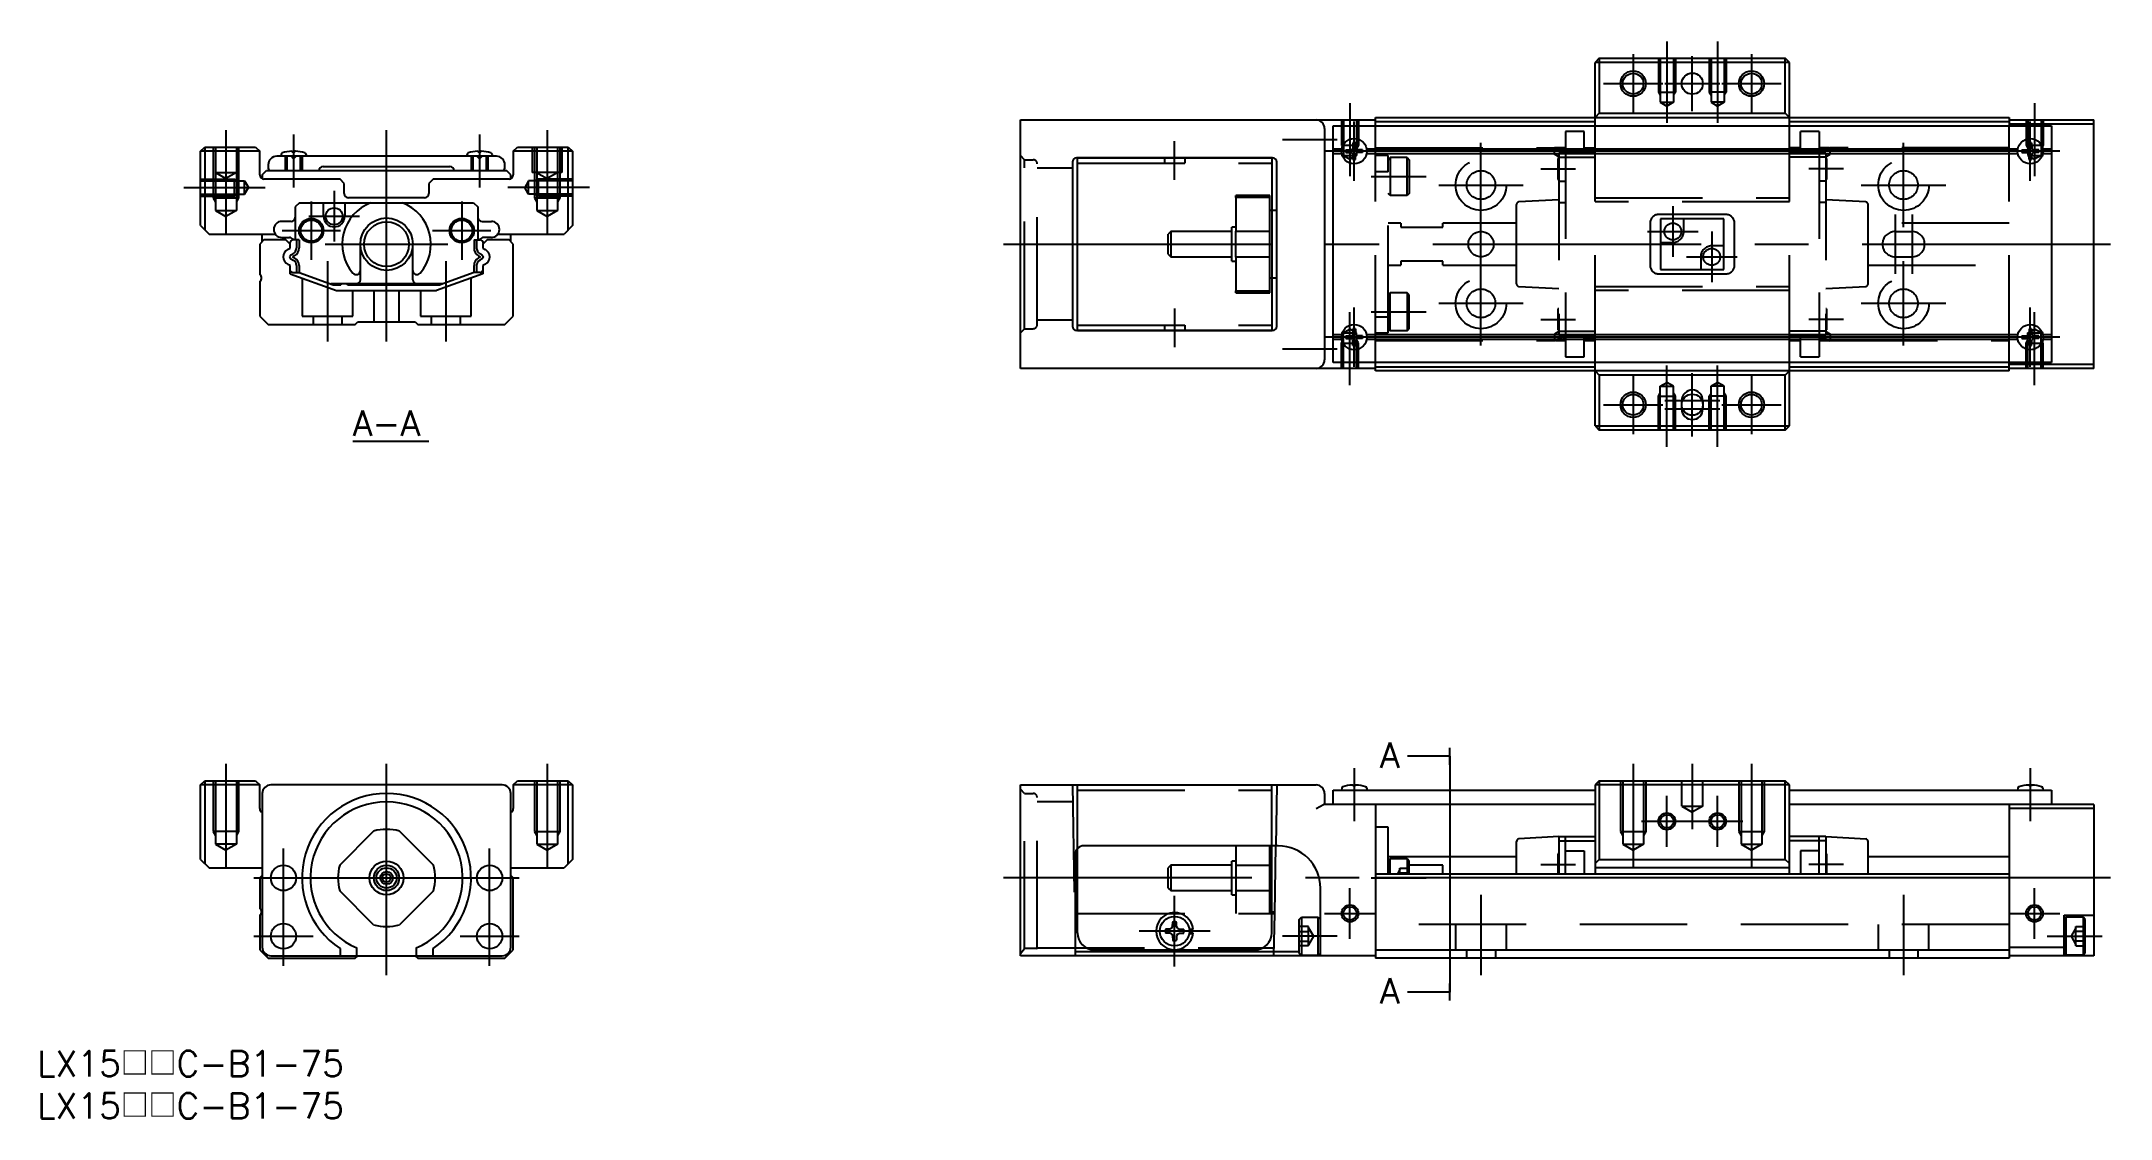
# Model space of a CAD drawing. Extents: x -41 to 204, y -28 to 99.
import ezdxf

# ---------------------------------------------------------------- set-up
doc = ezdxf.new("R2010")
doc.units = 0
doc.linetypes.add('CENTER', pattern=[50.8, 31.75, -6.35, 6.35, -6.35])
doc.linetypes.add('DASHED', pattern=[19.05, 12.7, -6.35])
doc.layers.get('0').update_dxf_attribs({"linetype": 'CONTINUOUS'})
doc.layers.add('CENTER', color=1, linetype='CENTER')
doc.styles.get("Standard").update_dxf_attribs({"font": 'txt.shx', "height": 3, "bigfont": 'bigfont.shx'})

# ---------------------------------------------------------------- blocks, each defined once
blk = doc.blocks.new('*U2')
at = {"color": 7, "linetype": 'CONTINUOUS'}
blk.add_line((-4, 51.7), (5, 51.7), dxfattribs=at)
at = {"color": 137, "linetype": 'CONTINUOUS'}
blk.add_text('A-A', height=3, dxfattribs=at).set_placement((-4, 52.3))

msp = doc.modelspace()

# ---------------------------------------------------------------- linework, layer by layer
at = {"color": 7, "linetype": 'CONTINUOUS'}
for p, q in [((143.5, 97), (143, 96.5)), ((166, 96.5), (143, 96.5)), ((143, 89), (143, 96.5)), ((143.5, 97), (165.5, 97)), ((143.5, 97), (143.5, 90.5)), ((165.5, 90.5), (165.5, 97)), ((166, 96.5), (165.5, 97)), ((166, 89), (166, 96.5)), ((75, 60.3), (75, 89.7)), ((75, 89.7), (117, 89.7)), ((111, 88.7), (111, 61.3)), ((112, 89), (197, 89)), ((112, 61), (112, 89)), ((117, 90), (192, 90)), ((117, 89), (117, 90)), ((117, 89.5), (143, 89.5)), ((143.5, 90.5), (143, 90)), ((143.5, 90.5), (165.5, 90.5)), ((166, 90), (165.5, 90.5)), ((166, 89.5), (192, 89.5)), ((192, 90), (192, 89)), ((192, 89.7), (202, 89.7)), ((202, 89.2), (192, 89.2)), ((197, 89), (197, 61)), ((202, 60.3), (202, 89.7)), ((-22, 86), (-21.5, 86.5)), ((-22, 77.2), (-22, 86)), ((-15, 86), (-22, 86)), ((-21.5, 86.5), (-21.5, 76.7)), ((-21.5, 86.5), (-15.5, 86.5)), ((-15.5, 86.5), (-15, 86)), ((-15, 83.2), (-15, 86)), ((-11.15, 85.89), (-11.16, 85.99)), ((-10.85, 85.89), (-11.15, 85.89)), ((-10.85, 85.89), (-10.84, 85.99)), ((10.85, 85.89), (10.84, 85.99)), ((11.15, 85.89), (10.85, 85.89)), ((11.15, 85.89), (11.16, 85.99)), ((15, 86), (15.5, 86.5)), ((15, 86), (15, 83.2)), ((22, 86), (15, 86)), ((15.5, 86.5), (21.5, 86.5)), ((21.5, 76.7), (21.5, 86.5)), ((21.5, 86.5), (22, 86)), ((22, 86), (22, 77.2)), ((112, 86.3), (113.03, 86.3)), ((113, 86), (112, 86)), ((113.03, 85.7), (112, 85.7)), ((113.51, 86.15), (114.16, 86.16)), ((113.51, 85.85), (114.16, 85.84)), ((114.35, 86.99), (114.34, 86.34)), ((114.65, 86.99), (114.66, 86.34)), ((115.49, 86.15), (114.84, 86.16)), ((115.49, 85.85), (114.84, 85.84)), ((115.97, 86.3), (193.03, 86.3)), ((193.03, 85.7), (115.97, 85.7)), ((193, 86), (116, 86)), ((193.51, 86.15), (194.16, 86.16)), ((193.51, 85.85), (194.16, 85.84)), ((194.35, 86.99), (194.34, 86.34)), ((194.65, 86.99), (194.66, 86.34)), ((195.49, 86.15), (194.84, 86.16)), ((195.49, 85.85), (194.84, 85.84)), ((195.97, 86.3), (197, 86.3)), ((197, 85.7), (195.97, 85.7)), ((197, 86), (196, 86)), ((-14.7, 83.2), (-14.2, 83.7)), ((-14.2, 83.7), (14.2, 83.7)), ((-14, 84.4), (-14, 84)), ((13, 85.4), (-13, 85.4)), ((-12.48, 85.62), (-12.5, 85.4)), ((-11, 85.1), (-11.3, 85.4)), ((-10.7, 85.4), (-11, 85.1)), ((-9.52, 85.62), (-9.5, 85.4)), ((-7.5, 84.2), (7.5, 84.2)), ((9.52, 85.62), (9.5, 85.4)), ((11, 85.1), (10.7, 85.4)), ((11.3, 85.4), (11, 85.1)), ((12.48, 85.62), (12.5, 85.4)), ((14, 84), (14, 84.4)), ((14.7, 83.2), (14.2, 83.7)), ((81.15, 84.7), (81.15, 65.3)), ((104.85, 85.2), (81.65, 85.2)), ((81.75, 64.8), (81.75, 85.2)), ((81.75, 85.2), (104.75, 85.2)), ((104.75, 85.2), (104.75, 64.8)), ((105.35, 65.3), (105.35, 84.7)), ((114.35, 85.01), (114.34, 85.66)), ((114.65, 85.01), (114.66, 85.66)), ((194.35, 85.01), (194.34, 85.66)), ((194.65, 85.01), (194.66, 85.66)), ((-14.7, 83.2), (-14.7, 82.74)), ((-5.5, 82.7), (-14.5, 82.7)), ((-5, 82.2), (-5.5, 82.7)), ((-5, 81), (-5, 82.2)), ((5.5, 82.7), (5, 82.2)), ((5, 82.2), (5, 81)), ((14.5, 82.7), (5.5, 82.7)), ((14.7, 82.74), (14.7, 83.2)), ((-10.3, 79.9), (-10.8, 79.4)), ((-10.8, 79.4), (-10.8, 75.5)), ((-10.3, 79.9), (10.3, 79.9)), ((-7.45, 78.3), (-7.45, 79.9)), ((-4.95, 79.9), (-4.95, 78.3)), ((4.5, 80.5), (-4.5, 80.5)), ((10.3, 79.9), (10.8, 79.4)), ((10.8, 79.4), (10.8, 75.5)), ((105.35, 79), (104.75, 79)), ((-22, 77.2), (-21, 76.2)), ((-21, 76.2), (-13.17, 76.2)), ((-14.7, 75.3), (-14.7, 76.2)), ((-11.3, 77.7), (-12.4, 77.7)), ((11.3, 77.7), (12.4, 77.7)), ((13.17, 76.2), (21, 76.2)), ((14.7, 75.3), (14.7, 76.2)), ((22, 77.2), (21, 76.2)), ((-14.5, 75.5), (-15, 75)), ((-15, 75), (-15, 71.4)), ((-11.9, 75.5), (-14.5, 75.5)), ((-12.4, 75.8), (-11.5, 75.8)), ((-11.4, 75), (-11.9, 75.5)), ((-11.7, 74.37), (-11.4, 74.54)), ((-11.29, 73.74), (-11.47, 73.5)), ((-11.47, 73.5), (-11.32, 73.28)), ((-11.45, 75.1), (-11.45, 75.05)), ((-11.4, 74.54), (-11.4, 75)), ((-11.05, 73.88), (-11.29, 73.74)), ((-10.9, 73.62), (-11.11, 73.5)), ((-11.11, 73.5), (-10.88, 73.37)), ((-10.35, 75.5), (-11.05, 75.5)), ((-10.65, 75.5), (-10.65, 74.57)), ((-10.35, 75.5), (-10.35, 74.57)), ((-3.1, 70.8), (-3.1, 75)), ((3.1, 70.8), (3.1, 75)), ((10.35, 75.5), (10.35, 74.57)), ((10.35, 75.5), (11.05, 75.5)), ((10.65, 75.5), (10.65, 74.57)), ((11.11, 73.5), (10.88, 73.37)), ((10.9, 73.62), (11.11, 73.5)), ((11.05, 73.88), (11.29, 73.74)), ((11.29, 73.74), (11.47, 73.5)), ((11.47, 73.5), (11.32, 73.28)), ((11.9, 75.5), (11.4, 75)), ((11.4, 75), (11.4, 74.54)), ((11.4, 74.54), (11.66, 74.39)), ((11.45, 75.1), (11.45, 75.05)), ((12.4, 75.8), (11.5, 75.8)), ((14.5, 75.5), (11.9, 75.5)), ((15, 75), (14.5, 75.5)), ((15, 66.5), (15, 75)), ((-11.4, 72.46), (-11.66, 72.61)), ((-11.4, 71.5), (-11.4, 72.46)), ((-11.4, 71.5), (-5.91, 69.5)), ((-11.32, 73.28), (-11.03, 73.11)), ((-11.05, 71.66), (-10.35, 71.66)), ((-10.65, 72.46), (-10.65, 71.66)), ((-10.35, 72.46), (-10.35, 71.66)), ((-10.35, 71.66), (-6.33, 70.2)), ((11.4, 71.5), (5.91, 69.5)), ((10.35, 71.66), (6.33, 70.2)), ((10.35, 71.66), (10.35, 72.46)), ((11.05, 71.66), (10.35, 71.66)), ((10.65, 72.46), (10.65, 71.66)), ((11.32, 73.28), (11.03, 73.11)), ((11.7, 72.63), (11.4, 72.46)), ((11.4, 72.46), (11.4, 71.5)), ((-15, 70.6), (-15, 66.5)), ((6.6, 70.3), (-6.6, 70.3)), ((-6.33, 70.2), (-5.4, 70.2)), ((-5.91, 69.5), (5.91, 69.5)), ((-4.6, 70.2), (6.33, 70.2)), ((104.75, 71), (105.35, 71)), ((-15, 66.5), (-14, 65.5)), ((14, 65.5), (15, 66.5)), ((-14, 65.5), (-3.7, 65.5)), ((-3.7, 65.5), (-3.4, 65.8)), ((-3.4, 65.8), (3.4, 65.8)), ((3.4, 65.8), (3.7, 65.5)), ((3.7, 65.5), (14, 65.5)), ((104.85, 64.8), (81.65, 64.8)), ((81.75, 64.8), (104.75, 64.8)), ((112, 64.3), (113.03, 64.3)), ((113, 64), (112, 64)), ((113.03, 63.7), (112, 63.7)), ((113.51, 64.15), (114.16, 64.16)), ((113.51, 63.85), (114.16, 63.84)), ((114.35, 64.99), (114.34, 64.34)), ((114.35, 63.01), (114.34, 63.66)), ((114.65, 64.99), (114.66, 64.34)), ((114.65, 63.01), (114.66, 63.66)), ((115.49, 64.15), (114.84, 64.16)), ((115.49, 63.85), (114.84, 63.84)), ((115.97, 64.3), (193.03, 64.3)), ((193.03, 63.7), (115.97, 63.7)), ((193, 64), (116, 64)), ((193.51, 64.15), (194.16, 64.16)), ((193.51, 63.85), (194.16, 63.84)), ((194.35, 64.99), (194.34, 64.34)), ((194.35, 63.01), (194.34, 63.66)), ((194.65, 64.99), (194.66, 64.34)), ((194.65, 63.01), (194.66, 63.66)), ((195.49, 64.15), (194.84, 64.16)), ((195.49, 63.85), (194.84, 63.84)), ((195.97, 64.3), (197, 64.3)), ((197, 63.7), (195.97, 63.7)), ((197, 64), (196, 64)), ((117, 60.3), (75, 60.3)), ((197, 61), (112, 61)), ((117, 60), (117, 61)), ((117, 60.5), (143, 60.5)), ((192, 60), (117, 60)), ((143, 53.5), (143, 61)), ((143, 60), (143.5, 59.5)), ((165.5, 59.5), (143.5, 59.5)), ((143.5, 59.5), (143.5, 53)), ((165.5, 59.5), (166, 60)), ((165.5, 53), (165.5, 59.5)), ((166, 53.5), (166, 61)), ((166, 60.5), (192, 60.5)), ((192, 60), (192, 61)), ((192, 60.8), (202, 60.8)), ((202, 60.3), (192, 60.3)), ((153.25, 55.5), (153.25, 56.5)), ((155.75, 56.5), (155.75, 55.5)), ((143, 53.5), (166, 53.5)), ((143, 53.5), (143.5, 53)), ((165.5, 53), (143.5, 53)), ((165.5, 53), (166, 53.5)), ((-22, 11), (-21.5, 11.5)), ((-22, 2.2), (-22, 11)), ((-15, 11), (-22, 11)), ((-21.5, 11.5), (-21.5, 1.7)), ((-21.5, 11.5), (-15.5, 11.5)), ((-15.5, 11.5), (-15, 11)), ((-15, 8.2), (-15, 11)), ((-14.7, 10), (-14.7, -8.2)), ((13.7, 11), (-13.7, 11)), ((14.7, -8.2), (14.7, 10)), ((15, 11), (15.5, 11.5)), ((22, 11), (15, 11)), ((15, 11), (15, 8.2)), ((15.5, 11.5), (21.5, 11.5)), ((21.5, 1.7), (21.5, 11.5)), ((21.5, 11.5), (22, 11)), ((22, 11), (22, 2.2)), ((75, 11), (110, 11)), ((75, -9.2), (75, 11)), ((111, 10), (111, 8.7)), ((112, 10.4), (143, 10.4)), ((112, 8.7), (112, 10.4)), ((113.02, 10.62), (113, 10.4)), ((114.35, 10.89), (114.34, 10.99)), ((114.65, 10.89), (114.35, 10.89)), ((114.65, 10.89), (114.66, 10.99)), ((115.98, 10.62), (116, 10.4)), ((143.5, 11.5), (143, 11)), ((166, 11), (143, 11)), ((143, 11), (143, 0.5)), ((143.5, 11.5), (165.5, 11.5)), ((143.5, 11.5), (143.5, 2.2)), ((165.5, 2.2), (165.5, 11.5)), ((166, 11), (165.5, 11.5)), ((166, 0.5), (166, 11)), ((166, 10.4), (197, 10.4)), ((193.02, 10.62), (193, 10.4)), ((194.35, 10.89), (194.34, 10.99)), ((194.65, 10.89), (194.35, 10.89)), ((194.65, 10.89), (194.66, 10.99)), ((195.98, 10.62), (196, 10.4)), ((197, 10.4), (197, 8.7)), ((110, 8.2), (110.87, 8.7)), ((143, 8.7), (110.87, 8.7)), ((117, 8.7), (117, -9.5)), ((202, 8.7), (166, 8.7)), ((192, 8.7), (192, -9.5)), ((202, 8.2), (192, 8.2)), ((202, 8.7), (202, -9.2)), ((-5.54, 1.53), (-1.53, 5.54)), ((1.53, 5.54), (5.54, 1.53)), ((118.5, 6), (117, 6)), ((118.5, 0.5), (118.5, 6)), ((138.7, 4.9), (133.98, 4.62)), ((138.7, 4.9), (138.7, 0.5)), ((138.7, 4.9), (143, 4.9)), ((139.5, 0.5), (139.5, 4.9)), ((170.3, 4.9), (166, 4.9)), ((169.5, 0.5), (169.5, 4.9)), ((170.3, 4.9), (175.02, 4.62)), ((170.3, 4.9), (170.3, 0.5)), ((81.5, 2.8), (81.5, -9.2)), ((81.75, -6.5), (81.75, 3.46)), ((105.5, 3.8), (82.5, 3.8)), ((104.75, -6.5), (104.75, 3.8)), ((105.09, -4.2), (105.23, 3.8)), ((133.7, 2.5), (118.5, 2.5)), ((133.7, 0.5), (133.7, 4.32)), ((138.6, 2.85), (138.6, 0.5)), ((138.7, 2.85), (138.6, 2.85)), ((138.7, 4.4), (143, 4.4)), ((139.5, 3.2), (141.7, 3.2)), ((141.7, 3.2), (141.7, 0.5)), ((170.3, 4.4), (166, 4.4)), ((167.3, 3.2), (167.3, 0.5)), ((169.5, 3.2), (167.3, 3.2)), ((170.4, 2.85), (170.3, 2.85)), ((170.4, 2.85), (170.4, 0.5)), ((175.3, 0.5), (175.3, 4.32)), ((192, 2.5), (175.3, 2.5)), ((-22, 2.2), (-21, 1.2)), ((-21, 1.2), (-14.7, 1.2)), ((-14.7, 0.3), (-15, 0)), ((-15, 0), (-15, -3.6)), ((14.7, 1.2), (21, 1.2)), ((15, 0), (14.7, 0.3)), ((15, -8.5), (15, 0)), ((22, 2.2), (21, 1.2)), ((117, 0.5), (192, 0.5)), ((192, 0), (117, 0)), ((118.75, 2.25), (118.5, 2)), ((118.75, 0.5), (118.75, 2.25)), ((120.75, 2.25), (118.75, 2.25)), ((120.75, 2.25), (120.75, 0.5)), ((121, 2), (120.75, 2.25)), ((121, 0.5), (121, 2)), ((125, 1.5), (121, 1.5)), ((125, 0.5), (125, 1.5)), ((143.5, 2.2), (143, 1.7)), ((166, 1.2), (143, 1.2)), ((143.5, 2.2), (165.5, 2.2)), ((166, 1.7), (165.5, 2.2)), ((-1.53, -5.54), (-5.54, -1.53)), ((5.54, -1.53), (1.53, -5.54)), ((110.5, -9.2), (110.5, -1.2)), ((-15, -4.4), (-15, -8.5)), ((81.5, -4.2), (81.75, -4.2)), ((104.75, -4), (105.09, -4)), ((104.75, -4.2), (105.09, -4.2)), ((108, -4.9), (108.25, -4.65)), ((108.25, -4.65), (108.25, -9.15)), ((108.25, -4.65), (110.25, -4.65)), ((110.25, -9.15), (110.25, -4.65)), ((110.25, -4.65), (110.5, -4.9)), ((198.5, -9.2), (198.5, -4.4)), ((198.5, -4.4), (202, -4.4)), ((198.75, -4.65), (198.5, -4.9)), ((198.75, -9.15), (198.75, -4.65)), ((200.75, -4.65), (198.75, -4.65)), ((200.75, -4.65), (200.75, -9.15)), ((201, -4.9), (200.75, -4.65)), ((92.68, -6.06), (92.17, -6.07)), ((92.68, -6.54), (92.17, -6.53)), ((92.91, -5.96), (92.68, -6.06)), ((92.91, -6.64), (92.68, -6.54)), ((92.91, -5.96), (93.01, -5.73)), ((92.91, -6.64), (93.01, -6.87)), ((93.01, -5.73), (93.02, -5.22)), ((93.01, -6.87), (93.02, -7.38)), ((93.49, -5.73), (93.48, -5.22)), ((93.49, -6.87), (93.48, -7.38)), ((93.59, -5.96), (93.49, -5.73)), ((93.59, -6.64), (93.49, -6.87)), ((93.59, -5.96), (93.82, -6.06)), ((93.59, -6.64), (93.82, -6.54)), ((93.82, -6.06), (94.33, -6.07)), ((93.82, -6.54), (94.33, -6.53)), ((95.43, -6.63), (94.97, -6.63)), ((95.44, -6.11), (94.99, -6.11)), ((95.44, -6.49), (94.99, -6.49)), ((108, -8.9), (108, -4.9)), ((201, -8.9), (201, -4.9)), ((-15, -8.5), (-14, -9.5)), ((-14, -9.5), (-3.7, -9.5)), ((-13.7, -9.2), (13.7, -9.2)), ((-5.5, -8.35), (-5.5, -9.2)), ((-3.7, -9.5), (-3.4, -9.2)), ((-3.5, -9.2), (-3.5, -8.29)), ((3.4, -9.2), (3.7, -9.5)), ((3.5, -8.29), (3.5, -9.2)), ((3.7, -9.5), (14, -9.5)), ((5.5, -9.2), (5.5, -8.35)), ((14, -9.5), (15, -8.5)), ((117, -9.2), (75, -9.2)), ((81.5, -8.72), (108, -8.72)), ((83.75, -8.5), (102.75, -8.5)), ((108.25, -9.15), (108, -8.9)), ((108.25, -9.15), (110.25, -9.15)), ((110.5, -8.9), (110.25, -9.15)), ((117, -8.5), (192, -8.5)), ((192, -9.5), (117, -9.5)), ((192, -8.2), (198.5, -8.2)), ((202, -9.2), (192, -9.2)), ((198.5, -8.9), (198.75, -9.15)), ((200.75, -9.15), (198.75, -9.15)), ((200.75, -9.15), (201, -8.9))]:
    msp.add_line(p, q, dxfattribs=at)
at = {"color": 3, "linetype": 'DASHED'}
for p, q in [((150.5, 97), (150.5, 93)), ((150.72, 97), (150.72, 91.8)), ((152.28, 97), (152.28, 91.8)), ((152.5, 97), (152.5, 93)), ((156.5, 97), (156.5, 93)), ((156.72, 97), (156.72, 91.8)), ((158.28, 97), (158.28, 91.8)), ((158.5, 97), (158.5, 93)), ((150.5, 93), (150.72, 92.63)), ((150.5, 93), (152.5, 93)), ((150.72, 91.8), (151.5, 91.35)), ((150.72, 91.8), (152.28, 91.8)), ((152.28, 91.8), (151.5, 91.35)), ((152.5, 93), (152.28, 92.63)), ((158.5, 93), (156.5, 93)), ((156.5, 93), (156.72, 92.63)), ((158.28, 91.8), (156.72, 91.8)), ((156.72, 91.8), (157.5, 91.35)), ((158.28, 91.8), (157.5, 91.35)), ((158.5, 93), (158.28, 92.63)), ((113, 89.7), (113, 86.7)), ((113.22, 89.7), (113.22, 85.5)), ((114.78, 89.7), (114.78, 85.5)), ((115, 89.7), (115, 86.7)), ((117, 61), (117, 89)), ((139.5, 88.35), (139.5, 61.65)), ((141.7, 88.35), (139.5, 88.35)), ((141.7, 85.8), (141.7, 88.35)), ((143, 61), (143, 89)), ((166, 61), (166, 89)), ((169.5, 88.35), (167.3, 88.35)), ((167.3, 85.8), (167.3, 88.35)), ((169.5, 88.35), (169.5, 61.65)), ((192, 61), (192, 89)), ((194, 89.7), (194, 86.7)), ((194.22, 89.7), (194.22, 85.5)), ((195.78, 89.7), (195.78, 85.5)), ((196, 89.7), (196, 86.7)), ((-20.5, 86.5), (-20.5, 80.5)), ((-20.25, 86.5), (-20.25, 83.5)), ((-20.23, 86.5), (-20.23, 79)), ((-17.77, 86.5), (-17.77, 79)), ((-17.75, 86.5), (-17.75, 83.5)), ((-17.5, 86.5), (-17.5, 80.5)), ((17.25, 86.5), (17.25, 83.5)), ((17.5, 86.5), (17.5, 80.5)), ((17.77, 86.5), (17.77, 79)), ((20.23, 86.5), (20.23, 79)), ((20.5, 86.5), (20.5, 80.5)), ((20.75, 86.5), (20.75, 83.5)), ((113, 86.7), (113.22, 86.33)), ((113, 86.7), (115, 86.7)), ((115, 86.7), (114.78, 86.33)), ((117, 86.4), (138.2, 86.4)), ((139.5, 85.8), (138.2, 86.45)), ((138.2, 85.65), (138.2, 86.45)), ((139.5, 86.4), (138.3, 86.4)), ((138.4, 86.4), (139.5, 86.12)), ((138.7, 85.8), (138.7, 64.2)), ((138.7, 85.8), (143, 85.8)), ((139.35, 86.4), (139.5, 86.36)), ((141.7, 86.4), (143, 86.4)), ((141.7, 86), (143, 86)), ((167.3, 86.4), (166, 86.4)), ((167.3, 86), (166, 86)), ((170.3, 85.8), (166, 85.8)), ((169.5, 85.8), (170.8, 86.45)), ((170.7, 86.4), (169.5, 86.4)), ((169.65, 86.4), (169.5, 86.36)), ((170.6, 86.4), (169.5, 86.12)), ((170.3, 85.8), (170.3, 64.2)), ((170.8, 85.65), (170.8, 86.45)), ((192, 86.4), (170.8, 86.4)), ((194, 86.7), (196, 86.7)), ((194, 86.7), (194.22, 86.33)), ((196, 86.7), (195.78, 86.33)), ((-20.25, 83.5), (-19, 82.78)), ((-20.25, 83.5), (-17.75, 83.5)), ((-17.75, 83.5), (-19, 82.78)), ((-12, 85.4), (-12, 83.7)), ((-11.78, 85.4), (-11.78, 83.7)), ((-10.22, 85.4), (-10.22, 83.7)), ((-10, 85.4), (-10, 83.7)), ((10, 85.4), (10, 83.7)), ((10.22, 85.4), (10.22, 83.7)), ((11.78, 85.4), (11.78, 83.7)), ((12, 85.4), (12, 83.7)), ((20.75, 83.5), (17.25, 83.5)), ((17.75, 83.5), (19, 82.78)), ((20.25, 83.5), (19, 82.78)), ((75.5, 85), (75, 85.5)), ((75.5, 65), (75.5, 85)), ((75.5, 85), (76.5, 85)), ((77, 65.5), (77, 84.5)), ((81.18, 84), (77, 84)), ((81.75, 84.6), (104.75, 84.6)), ((92.05, 85.2), (92.05, 84.6)), ((94.45, 85.2), (94.45, 84.6)), ((113.22, 85.5), (114, 85.05)), ((113.22, 85.5), (114.78, 85.5)), ((114.78, 85.5), (114, 85.05)), ((118.5, 85.5), (117, 85.5)), ((117, 83.62), (118.5, 83.62)), ((118.5, 64.5), (118.5, 85.5)), ((118.5, 85), (118.75, 85.25)), ((118.75, 85.25), (118.75, 80.75)), ((120.75, 85.25), (118.75, 85.25)), ((120.75, 80.75), (120.75, 85.25)), ((120.75, 85.25), (121, 85)), ((121, 85), (121, 81)), ((138.7, 85.35), (138.2, 85.65)), ((138.6, 85.15), (138.6, 82.65)), ((138.7, 85.15), (138.6, 85.15)), ((138.7, 85.3), (143, 85.3)), ((170.3, 85.3), (166, 85.3)), ((170.3, 85.35), (170.8, 85.65)), ((170.4, 85.15), (170.3, 85.15)), ((170.4, 85.15), (170.4, 82.65)), ((194.22, 85.5), (195, 85.05)), ((194.22, 85.5), (195.78, 85.5)), ((195.78, 85.5), (195, 85.05)), ((-22, 82.7), (-18, 82.7)), ((-22, 82.48), (-16.8, 82.48)), ((-22, 80.92), (-16.8, 80.92)), ((-18, 82.7), (-17.63, 82.48)), ((-18, 80.7), (-18, 82.7)), ((-18, 80.7), (-17.63, 80.92)), ((-16.8, 82.48), (-16.35, 81.7)), ((-16.8, 80.92), (-16.8, 82.48)), ((-16.8, 80.92), (-16.35, 81.7)), ((16.8, 82.48), (16.35, 81.7)), ((16.8, 80.92), (16.35, 81.7)), ((22, 82.48), (16.8, 82.48)), ((16.8, 80.92), (16.8, 82.48)), ((22, 80.92), (16.8, 80.92)), ((18, 82.7), (17.63, 82.48)), ((18, 80.7), (17.63, 80.92)), ((22, 82.7), (18, 82.7)), ((18, 80.7), (18, 82.7)), ((118.75, 80.75), (118.5, 81)), ((121, 81), (120.75, 80.75)), ((138.6, 82.65), (138.7, 82.65)), ((138.7, 82.45), (139.5, 82.45)), ((170.3, 82.45), (169.5, 82.45)), ((170.3, 82.65), (170.4, 82.65)), ((-22, 80.7), (-18, 80.7)), ((-20.5, 80.5), (-17.5, 80.5)), ((-20.5, 80.5), (-20.23, 80.03)), ((-20.23, 79), (-17.77, 79)), ((-20.23, 79), (-19, 78.29)), ((-17.77, 79), (-19, 78.29)), ((-17.5, 80.5), (-17.77, 80.03)), ((17.5, 80.5), (20.5, 80.5)), ((17.5, 80.5), (17.77, 80.03)), ((17.77, 79), (19, 78.29)), ((17.77, 79), (20.23, 79)), ((22, 80.7), (18, 80.7)), ((20.23, 79), (19, 78.29)), ((20.5, 80.5), (20.23, 80.03)), ((104.5, 80.75), (100.5, 80.75)), ((100.5, 80.54), (100.5, 80.75)), ((100.5, 80.54), (100.5, 76.53)), ((104.5, 80.54), (100.5, 80.54)), ((104.5, 80.54), (104.5, 80.75)), ((104.5, 76.53), (104.5, 80.54)), ((104.75, 79), (104.5, 79)), ((120.75, 80.75), (118.75, 80.75)), ((133.7, 70.3), (133.7, 79.7)), ((138.7, 80.25), (133.98, 80)), ((138.7, 79.95), (139.5, 79.95)), ((143, 80.5), (166, 80.5)), ((166, 80), (143, 80)), ((158.5, 78.5), (150.5, 78.5)), ((170.3, 79.95), (169.5, 79.95)), ((175.02, 80), (170.3, 80.25)), ((175.3, 70.3), (175.3, 79.7)), ((92.8, 76.5), (92.5, 76.2)), ((92.5, 73.8), (92.5, 76.2)), ((100, 76.5), (92.8, 76.5)), ((92.8, 76.5), (92.8, 73.5)), ((100.5, 77), (100, 77)), ((100, 73), (100, 77)), ((100.5, 76.53), (104.5, 76.53)), ((100.5, 73.47), (100.5, 76.53)), ((104.5, 73.47), (104.5, 76.53)), ((120, 77.5), (118.5, 77.5)), ((120, 77.5), (120, 77)), ((120, 77), (125, 77)), ((133.7, 77.5), (125, 77.5)), ((125, 77), (125, 77.5)), ((149.5, 77.5), (149.5, 72.5)), ((158.25, 78), (150.75, 78)), ((150.75, 78), (150.75, 72)), ((153.5, 76.5), (153.5, 78)), ((158.25, 72), (158.25, 78)), ((159.5, 72.5), (159.5, 77.5)), ((192, 77.5), (175.3, 77.5)), ((178.5, 76.5), (180.5, 76.5)), ((92.5, 73.8), (92.8, 73.5)), ((92.8, 73.5), (100, 73.5)), ((100.5, 73.47), (100.5, 69.46)), ((104.5, 73.47), (100.5, 73.47)), ((104.5, 69.46), (104.5, 73.47)), ((150.75, 75.2), (152.2, 75.2)), ((155.5, 73.5), (155.5, 72)), ((158.25, 74.8), (156.8, 74.8)), ((178.5, 73.5), (180.5, 73.5)), ((100, 73), (100.5, 73)), ((118.5, 72.5), (120, 72.5)), ((125, 73), (120, 73)), ((120, 73), (120, 72.5)), ((125, 72.5), (125, 73)), ((125, 72.5), (133.7, 72.5)), ((150.5, 71.5), (158.5, 71.5)), ((150.75, 72), (158.25, 72)), ((175.3, 72.5), (192, 72.5)), ((-10, 70.99), (-10, 66.5)), ((-4, 66.5), (-4, 69.5)), ((-1.5, 69.5), (-1.5, 65.8)), ((1.5, 65.8), (1.5, 69.5)), ((4, 69.5), (4, 66.5)), ((10, 66.5), (10, 70.99)), ((100.5, 69.46), (104.5, 69.46)), ((100.5, 69.25), (100.5, 69.46)), ((100.5, 69.25), (104.5, 69.25)), ((104.5, 71), (104.75, 71)), ((104.5, 69.25), (104.5, 69.46)), ((118.75, 69.25), (118.5, 69)), ((118.75, 64.75), (118.75, 69.25)), ((120.75, 69.25), (118.75, 69.25)), ((120.75, 69.25), (120.75, 64.75)), ((121, 69), (120.75, 69.25)), ((121, 65), (121, 69)), ((133.98, 70), (138.7, 69.75)), ((143, 70), (166, 70)), ((166, 69.5), (143, 69.5)), ((170.3, 69.75), (175.02, 70)), ((-10, 66.5), (-4, 66.5)), ((-8.7, 66.5), (-8.7, 65.5)), ((-5.3, 66.5), (-5.3, 65.5)), ((4, 66.5), (10, 66.5)), ((5.3, 66.5), (5.3, 65.5)), ((8.7, 66.5), (8.7, 65.5)), ((118.5, 66.38), (117, 66.38)), ((138.6, 67.35), (138.6, 64.85)), ((138.7, 67.35), (138.6, 67.35)), ((170.4, 67.35), (170.3, 67.35)), ((170.4, 67.35), (170.4, 64.85)), ((75.5, 65), (75, 64.5)), ((75.5, 65), (76.5, 65)), ((81.18, 66), (77, 66)), ((81.75, 65.4), (104.75, 65.4)), ((92.05, 65.4), (92.05, 64.8)), ((94.45, 65.4), (94.45, 64.8)), ((113, 63.3), (113.22, 63.67)), ((113.22, 64.5), (114, 64.95)), ((113.22, 60.3), (113.22, 64.5)), ((113.22, 64.5), (114.78, 64.5)), ((114.78, 64.5), (114, 64.95)), ((114.78, 60.3), (114.78, 64.5)), ((115, 63.3), (114.78, 63.67)), ((117, 64.5), (118.5, 64.5)), ((118.5, 65), (118.75, 64.75)), ((120.75, 64.75), (118.75, 64.75)), ((120.75, 64.75), (121, 65)), ((138.7, 64.65), (138.2, 64.35)), ((138.2, 64.35), (138.2, 63.55)), ((139.5, 64.2), (138.2, 63.55)), ((138.4, 63.6), (139.5, 63.87)), ((138.6, 64.85), (138.7, 64.85)), ((138.7, 64.7), (143, 64.7)), ((138.7, 64.2), (143, 64.2)), ((141.7, 61.65), (141.7, 64.2)), ((141.7, 64), (143, 64)), ((170.3, 64.7), (166, 64.7)), ((170.3, 64.2), (166, 64.2)), ((167.3, 64), (166, 64)), ((167.3, 61.65), (167.3, 64.2)), ((169.5, 64.2), (170.8, 63.55)), ((170.6, 63.6), (169.5, 63.87)), ((170.3, 64.85), (170.4, 64.85)), ((170.3, 64.65), (170.8, 64.35)), ((170.8, 64.35), (170.8, 63.55)), ((194, 63.3), (194.22, 63.67)), ((194.22, 64.5), (195, 64.95)), ((194.22, 60.3), (194.22, 64.5)), ((194.22, 64.5), (195.78, 64.5)), ((195.78, 64.5), (195, 64.95)), ((195.78, 60.3), (195.78, 64.5)), ((196, 63.3), (195.78, 63.67)), ((113, 60.3), (113, 63.3)), ((113, 63.3), (115, 63.3)), ((115, 60.3), (115, 63.3)), ((117, 63.6), (138.2, 63.6)), ((138.3, 63.6), (139.5, 63.6)), ((139.35, 63.6), (139.5, 63.64)), ((139.5, 61.65), (141.7, 61.65)), ((141.7, 63.6), (143, 63.6)), ((166, 63.6), (167.3, 63.6)), ((167.3, 61.65), (169.5, 61.65)), ((169.65, 63.6), (169.5, 63.64)), ((169.5, 63.6), (170.7, 63.6)), ((170.8, 63.6), (192, 63.6)), ((194, 63.3), (196, 63.3)), ((194, 60.3), (194, 63.3)), ((196, 60.3), (196, 63.3)), ((150.5, 57), (150.72, 57.37)), ((150.5, 57), (152.5, 57)), ((150.5, 53), (150.5, 57)), ((150.72, 58.2), (151.5, 58.65)), ((150.72, 53), (150.72, 58.2)), ((150.72, 58.2), (152.28, 58.2)), ((152.28, 58.2), (151.5, 58.65)), ((152.28, 53), (152.28, 58.2)), ((152.5, 57), (152.28, 57.37)), ((152.5, 53), (152.5, 57)), ((156.5, 57), (156.72, 57.37)), ((158.5, 57), (156.5, 57)), ((156.5, 53), (156.5, 57)), ((156.72, 58.2), (157.5, 58.65)), ((156.72, 53), (156.72, 58.2)), ((158.28, 58.2), (156.72, 58.2)), ((158.28, 58.2), (157.5, 58.65)), ((158.28, 53), (158.28, 58.2)), ((158.5, 57), (158.28, 57.37)), ((158.5, 53), (158.5, 57)), ((-20.5, 11.5), (-20.5, 5.5)), ((-20.23, 11.5), (-20.23, 4)), ((-17.77, 11.5), (-17.77, 4)), ((-17.5, 11.5), (-17.5, 5.5)), ((17.5, 11.5), (17.5, 5.5)), ((17.77, 11.5), (17.77, 4)), ((20.23, 11.5), (20.23, 4)), ((20.5, 11.5), (20.5, 5.5)), ((75.5, 10), (75, 10.5)), ((75.5, -8.35), (75.5, 10)), ((75.5, 10), (76.5, 10)), ((81.15, 11), (81.5, -9.2)), ((81.75, 3.46), (81.75, 11)), ((81.75, 10.4), (104.75, 10.4)), ((104.75, 3.8), (104.75, 11)), ((105.35, 11), (105.23, 3.8)), ((146, 11.5), (146, 5.5)), ((146.27, 11.5), (146.27, 4)), ((148.73, 11.5), (148.73, 4)), ((149, 11.5), (149, 5.5)), ((153.25, 8.5), (153.25, 11.5)), ((155.75, 8.5), (155.75, 11.5)), ((160, 11.5), (160, 5.5)), ((160.27, 11.5), (160.27, 4)), ((162.73, 11.5), (162.73, 4)), ((163, 11.5), (163, 5.5)), ((77, -8.29), (77, 9.5)), ((81.18, 9), (77, 9)), ((153.25, 8.5), (155.75, 8.5)), ((153.25, 8.5), (154.5, 7.78)), ((155.75, 8.5), (154.5, 7.78)), ((-17.5, 5.5), (-20.5, 5.5)), ((-20.5, 5.5), (-20.23, 5.03)), ((-17.5, 5.5), (-17.77, 5.03)), ((17.5, 5.5), (20.5, 5.5)), ((17.5, 5.5), (17.77, 5.03)), ((20.5, 5.5), (20.23, 5.03)), ((146, 5.5), (149, 5.5)), ((146, 5.5), (146.27, 5.03)), ((149, 5.5), (148.73, 5.03)), ((160, 5.5), (163, 5.5)), ((160, 5.5), (160.27, 5.03)), ((163, 5.5), (162.73, 5.03)), ((-17.77, 4), (-20.23, 4)), ((-20.23, 4), (-19, 3.29)), ((-17.77, 4), (-19, 3.29)), ((17.77, 4), (19, 3.29)), ((17.77, 4), (20.23, 4)), ((20.23, 4), (19, 3.29)), ((100.5, 3.8), (100.5, -4.2)), ((104.5, -4.2), (104.5, 3.8)), ((146.27, 4), (148.73, 4)), ((146.27, 4), (147.5, 3.29)), ((148.73, 4), (147.5, 3.29)), ((160.27, 4), (162.73, 4)), ((160.27, 4), (161.5, 3.29)), ((162.73, 4), (161.5, 3.29)), ((92.8, 1.5), (92.5, 1.2)), ((92.5, -1.2), (92.5, 1.2)), ((100, 1.5), (92.8, 1.5)), ((92.8, 1.5), (92.8, -1.5)), ((100, -2), (100, 2)), ((100.5, 2), (100, 2)), ((100.5, 1.53), (104.5, 1.53)), ((119.9, 1), (119.61, 0.5)), ((119.9, 0.5), (119.9, 1.15)), ((119.9, 1.15), (121, 1.15)), ((121, 0.58), (119.9, 0.58)), ((92.5, -1.2), (92.8, -1.5)), ((92.8, -1.5), (100, -1.5)), ((100, -2), (100.5, -2)), ((104.5, -1.53), (100.5, -1.53)), ((81.75, -4.2), (104.75, -4.2)), ((104.5, -4), (104.75, -4)), ((105, -9.2), (105.09, -4.2)), ((109.1, -5.75), (108, -5.75)), ((108, -6.32), (109.1, -6.32)), ((109.1, -8.05), (109.1, -5.75)), ((109.1, -5.9), (109.68, -6.9)), ((109.68, -6.9), (109.1, -7.9)), ((192, -5.5), (117, -5.5)), ((126.5, -5.5), (126.5, -8.5)), ((132.5, -8.5), (132.5, -5.5)), ((176.5, -5.5), (176.5, -8.5)), ((182.5, -8.5), (182.5, -5.5)), ((199.9, -5.9), (199.32, -6.9)), ((199.32, -6.9), (199.9, -7.9)), ((199.9, -5.75), (201, -5.75)), ((199.9, -8.05), (199.9, -5.75)), ((201, -6.32), (199.9, -6.32)), ((75, -8.94), (75.5, -8.35)), ((76.94, -8.35), (75.5, -8.35)), ((77, -8.29), (105.02, -8.29)), ((108, -7.48), (109.1, -7.48)), ((109.1, -8.05), (108, -8.05)), ((127.8, -8.5), (127.8, -9.5)), ((131.2, -8.5), (131.2, -9.5)), ((177.8, -8.5), (177.8, -9.5)), ((181.2, -8.5), (181.2, -9.5)), ((201, -7.48), (199.9, -7.48)), ((199.9, -8.05), (201, -8.05))]:
    msp.add_line(p, q, dxfattribs=at)
at = {"color": 7}
for points in [[(125.8, 14.4, 0), (120.8, 14.4, 0)], [(125.8, -13.5, 0), (120.8, -13.5, 0)]]:
    msp.add_polyline3d(points, dxfattribs=at)
at = {"color": 3, "linetype": 'CONTINUOUS'}
for centre, radius in [((147.5, 94), 1.5), ((161.5, 94), 1.5), ((147.5, 56), 1.5), ((161.5, 56), 1.5), ((151.5, 6.7), 1), ((157.5, 6.7), 1), ((114, -4.2), 1), ((195, -4.2), 1)]:
    msp.add_circle(centre, radius, dxfattribs=at)
at = {"color": 7, "linetype": 'CONTINUOUS'}
for centre, radius in [((147.5, 94), 1.23), ((154.5, 94), 1.25), ((161.5, 94), 1.23), ((114.5, 86), 1.5), ((194.5, 86), 1.5), ((-6.2, 78.3), 1), ((-8.9, 76.6), 1.45), ((-8.9, 76.6), 1.25), ((0, 75), 3.1), ((0, 75), 2.65), ((8.9, 76.6), 1.45), ((8.9, 76.6), 1.25), ((114.5, 64), 1.5), ((194.5, 64), 1.5), ((147.5, 56), 1.23), ((154.5, 56), 1.25), ((161.5, 56), 1.23), ((151.5, 6.7), 0.783), ((157.5, 6.7), 0.783), ((-12.2, 0), 1.5), ((0, 0), 2), ((0, 0), 1.5), ((0, 0), 1.2), ((0, 0), 0.75), ((0, 0), 0.5), ((12.2, 0), 1.5), ((93.25, -6.3), 1.75), ((114, -4.2), 0.783), ((195, -4.2), 0.783), ((-12.2, -6.9), 1.5), ((12.2, -6.9), 1.5)]:
    msp.add_circle(centre, radius, dxfattribs=at)
at = {"color": 3, "linetype": 'DASHED'}
for centre, radius in [((129.5, 82), 3), ((129.5, 82), 1.7), ((179.5, 82), 3), ((179.5, 82), 1.7), ((129.5, 75), 1.5), ((152.2, 76.5), 1), ((156.8, 73.5), 1), ((129.5, 68), 3), ((129.5, 68), 1.7), ((179.5, 68), 3), ((179.5, 68), 1.7)]:
    msp.add_circle(centre, radius, dxfattribs=at)
at = {"color": 7, "linetype": 'CONTINUOUS'}
for centre, radius, start, end in [((110, 88.7), 1, 0, 90), ((-12.28, 85.6), 0.2, 107.3366, 175), ((-11, 81.5), 4.5, 92.7245, 107.3366), ((-11.21, 85.81), 0.189, 73.6517, 89.8743), ((-10.79, 85.81), 0.189, 90.1257, 106.3483), ((-11, 81.5), 4.5, 72.6634, 87.2755), ((-9.72, 85.6), 0.2, 5, 72.6634), ((9.72, 85.6), 0.2, 107.3366, 175), ((11, 81.5), 4.5, 92.7245, 107.3366), ((10.79, 85.81), 0.189, 73.6517, 89.8743), ((11.21, 85.81), 0.189, 90.1257, 106.3483), ((11, 81.5), 4.5, 72.6634, 87.2755), ((12.28, 85.6), 0.2, 5, 72.6634), ((114.5, 86), 1, 171.3818, 188.6182), ((114.16, 86.34), 0.18, 271, 359), ((114.16, 85.66), 0.18, 1, 89), ((114.5, 86), 1, 81.3818, 98.6182), ((114.84, 86.34), 0.18, 181, 269), ((114.84, 85.66), 0.18, 91, 179), ((114.5, 86), 1, 351.3818, 8.6182), ((194.5, 86), 1, 171.3818, 188.6182), ((194.16, 86.34), 0.18, 271, 359), ((194.16, 85.66), 0.18, 1, 89), ((194.5, 86), 1, 81.3818, 98.6182), ((194.84, 86.34), 0.18, 181, 269), ((194.84, 85.66), 0.18, 91, 179), ((194.5, 86), 1, 351.3818, 8.6182), ((-13, 84.4), 1, 90, 180), ((-13.7, 84), 0.3, 180, 270), ((-7.5, 83.7), 0.5, 90, 180), ((7.5, 83.7), 0.5, 0, 90), ((13, 84.4), 1, 0, 90), ((13.7, 84), 0.3, 270, 0), ((81.65, 84.7), 0.5, 90, 180), ((104.85, 84.7), 0.5, 0, 90), ((114.5, 86), 1, 261.3818, 278.6182), ((194.5, 86), 1, 261.3818, 278.6182), ((-14.5, 83.2), 0.5, 180, 270), ((-4.5, 81), 0.5, 180, 270), ((4.5, 81), 0.5, 270, 0), ((14.5, 83.2), 0.5, 270, 0), ((0, 75), 5.25, 111.0395, 220.721), ((0, 75), 5.25, 319.279, 68.9605), ((-12.4, 76.75), 0.95, 90, 270), ((-11.3, 78.2), 0.5, 270, 0), ((-6.2, 78.3), 1.25, 180, 0), ((11.3, 78.2), 0.5, 180, 270), ((12.4, 76.75), 0.95, 270, 90), ((-11.13, 73.43), 1.1, 121.3482, 176.3143), ((-11.13, 73.57), 1.1, 183.6857, 241.3482), ((-11.5, 75.3), 0.5, 23.5782, 90), ((-11.05, 75.1), 0.4, 90, 180), ((-11.45, 74.57), 0.8, 300, 0), ((-11.45, 74.57), 1.1, 300, 0), ((11.45, 74.57), 1.1, 180, 240), ((11.45, 74.57), 0.8, 180, 240), ((11.5, 75.3), 0.5, 90, 156.4218), ((11.05, 75.1), 0.4, 0, 90), ((11.13, 73.43), 1.1, 3.6857, 61.3482), ((11.13, 73.57), 1.1, 301.3482, 356.3143), ((-15.3, 71), 0.5, 306.8699, 53.1301), ((-11.05, 72.06), 0.4, 208.955, 270), ((-11.4, 72.46), 0.75, 0, 60), ((-11.4, 72.46), 1.05, 0, 60), ((-3.6, 71.9), 0.5, 220.721, 0), ((3.6, 71.9), 0.5, 180, 319.279), ((11.4, 72.46), 1.05, 120, 180), ((11.4, 72.46), 0.75, 120, 180), ((11.05, 72.06), 0.4, 270, 331.045), ((-5, 69.9), 0.5, 126.8699, 143.1301), ((-5, 69.9), 0.5, 36.8699, 53.1301), ((-3.6, 70.8), 0.5, 270, 0), ((3.6, 70.8), 0.5, 180, 270), ((81.65, 65.3), 0.5, 180, 270), ((104.85, 65.3), 0.5, 270, 0), ((114.5, 64), 1, 171.3818, 188.6182), ((114.16, 64.34), 0.18, 271, 359), ((114.16, 63.66), 0.18, 1, 89), ((114.5, 64), 1, 81.3818, 98.6182), ((114.84, 64.34), 0.18, 181, 269), ((114.84, 63.66), 0.18, 91, 179), ((114.5, 64), 1, 351.3818, 8.6182), ((194.5, 64), 1, 171.3818, 188.6182), ((194.16, 64.34), 0.18, 271, 359), ((194.16, 63.66), 0.18, 1, 89), ((194.5, 64), 1, 81.3818, 98.6182), ((194.84, 64.34), 0.18, 181, 269), ((194.84, 63.66), 0.18, 91, 179), ((194.5, 64), 1, 351.3818, 8.6182), ((110, 61.3), 1, 270, 0), ((114.5, 64), 1, 261.3818, 278.6182), ((194.5, 64), 1, 261.3818, 278.6182), ((154.5, 56.5), 1.25, 0, 180), ((154.5, 55.5), 1.25, 180, 0), ((-13.7, 10), 1, 90, 180), ((0, 0), 10, 303.367, 236.633), ((13.7, 10), 1, 0, 90), ((110, 10), 1, 0, 90), ((113.22, 10.6), 0.2, 107.3366, 175), ((114.5, 6.5), 4.5, 92.7245, 107.3366), ((114.29, 10.81), 0.189, 73.6517, 89.8743), ((114.71, 10.81), 0.189, 90.1257, 106.3483), ((114.5, 6.5), 4.5, 72.6634, 87.2755), ((115.78, 10.6), 0.2, 5, 72.6634), ((193.22, 10.6), 0.2, 107.3366, 175), ((194.5, 6.5), 4.5, 92.7245, 107.3366), ((194.29, 10.81), 0.189, 73.6517, 89.8743), ((194.71, 10.81), 0.189, 90.1257, 106.3483), ((194.5, 6.5), 4.5, 72.6634, 87.2755), ((195.78, 10.6), 0.2, 5, 72.6634), ((-14.5, 8.2), 0.5, 180, 246.4218), ((0, 0), 9, 292.8854, 247.1146), ((14.5, 8.2), 0.5, 293.5782, 0), ((0, 0), 5.75, 74.5918, 105.4082), ((82.5, 2.8), 1, 90, 180), ((105.5, -1.2), 5, 0, 90), ((134, 4.32), 0.3, 93.4336, 180), ((175, 4.32), 0.3, 0, 86.5664), ((0, 0), 5.75, 164.5918, 195.4082), ((0, 0), 5.75, 344.5918, 15.4082), ((-15.3, -4), 0.5, 306.8699, 53.1301), ((93.25, -6.3), 2.2, 5.0023, 354.9977), ((0, 0), 5.75, 254.5918, 285.4082), ((83.75, -6.5), 2, 180, 270), ((93.25, -6.3), 1.1, 167.8196, 192.1804), ((93.25, -6.3), 1.1, 77.8196, 102.1804), ((93.25, -6.3), 1.1, 347.8196, 12.1804), ((102.75, -6.5), 2, 270, 360), ((-13.7, -8.2), 1, 180, 270), ((13.7, -8.2), 1, 270, 0), ((93.25, -6.3), 1.1, 257.8196, 282.1804)]:
    msp.add_arc(centre, radius, start, end, dxfattribs=at)
at = {"color": 3, "linetype": 'DASHED'}
for centre, radius, start, end in [((76.5, 84.5), 0.5, 0, 90), ((134, 79.7), 0.3, 92.9948, 180), ((150.5, 77.5), 1, 90, 180), ((158.5, 77.5), 1, 0, 90), ((175, 79.7), 0.3, 0, 87.0052), ((152.2, 76.5), 1.3, 270, 0), ((178.5, 75), 1.5, 90, 270), ((180.5, 75), 1.5, 270, 90), ((156.8, 73.5), 1.3, 90, 180), ((150.5, 72.5), 1, 180, 270), ((158.5, 72.5), 1, 270, 0), ((134, 70.3), 0.3, 180, 267.0052), ((175, 70.3), 0.3, 272.9948, 0), ((76.5, 65.5), 0.5, 270, 0), ((76.5, 9.5), 0.5, 0, 90), ((76.94, -8.29), 0.0601, 270, 0)]:
    msp.add_arc(centre, radius, start, end, dxfattribs=at)
at = {"layer": 'CENTER', "color": 1, "linetype": 'CENTER'}
for p, q in [((151.5, 99), (151.5, 89.35)), ((157.5, 99), (157.5, 89.35)), ((147.5, 97.5), (147.5, 90.5)), ((154.5, 90.75), (154.5, 97.25)), ((154.5, 90.75), (154.5, 97.25)), ((161.5, 97.5), (161.5, 90.5)), ((144, 94), (151, 94)), ((151.25, 94), (157.75, 94)), ((151.25, 94), (157.75, 94)), ((158, 94), (165, 94)), ((114, 91.7), (114, 83.05)), ((195, 91.7), (195, 83.05)), ((-19, 88.5), (-19, 76.29)), ((0, 63.5), (0, 88.5)), ((19, 88.5), (19, 76.29)), ((114.5, 82.5), (114.5, 89.5)), ((194.5, 82.5), (194.5, 89.5)), ((-11, 87.99), (-11, 81.7)), ((11, 87.99), (11, 81.7)), ((93.25, 82.6), (93.25, 87.2)), ((106, 87.4), (112.5, 87.4)), ((118, 86), (111, 86)), ((129.5, 63), (129.5, 87)), ((179.5, 77), (179.5, 87)), ((198, 86), (191, 86)), ((136.6, 83.9), (140.7, 83.9)), ((172.4, 83.9), (168.3, 83.9)), ((-24, 81.7), (-14.35, 81.7)), ((-6.2, 81.3), (-6.2, 75.3)), ((24, 81.7), (14.35, 81.7)), ((116.5, 83), (123, 83)), ((124.5, 82), (134.5, 82)), ((174.5, 82), (184.5, 82)), ((-8.9, 80.05), (-8.9, 73.15)), ((8.9, 80.05), (8.9, 73.15)), ((152.2, 79.5), (152.2, 73.5)), ((178.5, 78.5), (178.5, 71.5)), ((180.5, 78.5), (180.5, 71.5)), ((-12.35, 76.6), (-5.45, 76.6)), ((-9.2, 78.3), (-3.2, 78.3)), ((5.45, 76.6), (12.35, 76.6)), ((149.2, 76.5), (155.2, 76.5)), ((156.8, 76.5), (156.8, 70.5)), ((-7.25, 75), (7.25, 75)), ((73, 75), (204, 75)), ((153.8, 73.5), (159.8, 73.5)), ((-7, 72.99), (-7, 63.5)), ((7, 72.99), (7, 63.5)), ((179.5, 63), (179.5, 73)), ((93.25, 67.4), (93.25, 62.8)), ((114, 58.3), (114, 66.95)), ((114.5, 60.5), (114.5, 67.5)), ((116.5, 67), (123, 67)), ((124.5, 68), (134.5, 68)), ((174.5, 68), (184.5, 68)), ((194.5, 60.5), (194.5, 67.5)), ((195, 58.3), (195, 66.95)), ((118, 64), (111, 64)), ((136.6, 66.1), (140.7, 66.1)), ((172.4, 66.1), (168.3, 66.1)), ((198, 64), (191, 64)), ((106, 62.6), (112.5, 62.6)), ((147.5, 59.5), (147.5, 52.5)), ((151.5, 51), (151.5, 60.65)), ((154.5, 52.25), (154.5, 59.75)), ((157.5, 51), (157.5, 60.65)), ((161.5, 59.5), (161.5, 52.5)), ((151.25, 56.5), (157.75, 56.5)), ((144, 56), (151, 56)), ((151.25, 55.5), (157.75, 55.5)), ((158, 56), (165, 56)), ((125.8, 13.4), (125.8, 15.4)), ((-19, 13.5), (-19, 1.29)), ((0, -11.5), (0, 13.5)), ((19, 13.5), (19, 1.29)), ((114.5, 12.99), (114.5, 6.7)), ((125.8, 14.4), (125.8, -13.5)), ((147.5, 13.5), (147.5, 1.29)), ((154.5, 13.5), (154.5, 5.78)), ((161.5, 13.5), (161.5, 1.29)), ((194.5, 12.99), (194.5, 6.7)), ((151.5, 3.7), (151.5, 9.7)), ((157.5, 3.7), (157.5, 9.7)), ((148.5, 6.7), (160.5, 6.7)), ((-12.2, -10.4), (-12.2, 3.5)), ((12.2, -10.4), (12.2, 3.5)), ((-15.7, 0), (15.7, 0)), ((204, 0), (73, 0)), ((116.5, 0), (123, 0)), ((136.6, 1.6), (140.7, 1.6)), ((172.4, 1.6), (168.3, 1.6)), ((93.25, -10.5), (93.25, -2.1)), ((114, -7.2), (114, -1.2)), ((129.5, -2.01), (129.5, -11.5)), ((179.5, -2.01), (179.5, -11.5)), ((195, -7.2), (195, -1.2)), ((111, -4.2), (117, -4.2)), ((192, -4.2), (198, -4.2)), ((-15.7, -6.9), (-8.7, -6.9)), ((8.7, -6.9), (15.7, -6.9)), ((97.45, -6.3), (89.05, -6.3)), ((112.5, -6.9), (106, -6.9)), ((196.5, -6.9), (203, -6.9)), ((125.8, -14.5), (125.8, -12.5))]:
    msp.add_line(p, q, dxfattribs=at)

# ---------------------------------------------------------------- block references
at = {"color": 7, "linetype": 'CONTINUOUS'}
msp.add_blockref('*U2', (0, 0), dxfattribs=at)

# ---------------------------------------------------------------- texts
at = {"color": 137, "linetype": 'CONTINUOUS'}
for p in [(117.54, 13.04), (117.54, -14.86)]:
    msp.add_text('A', height=3, dxfattribs=at).set_placement(p)
at = {"color": 7, "linetype": 'CONTINUOUS'}
for p in [(-41.35, -23.48), (-41.35, -28.48)]:
    msp.add_text('LX15□□C-B1-75', height=3, dxfattribs=at).set_placement(p)

doc.saveas('drawing.dxf')
